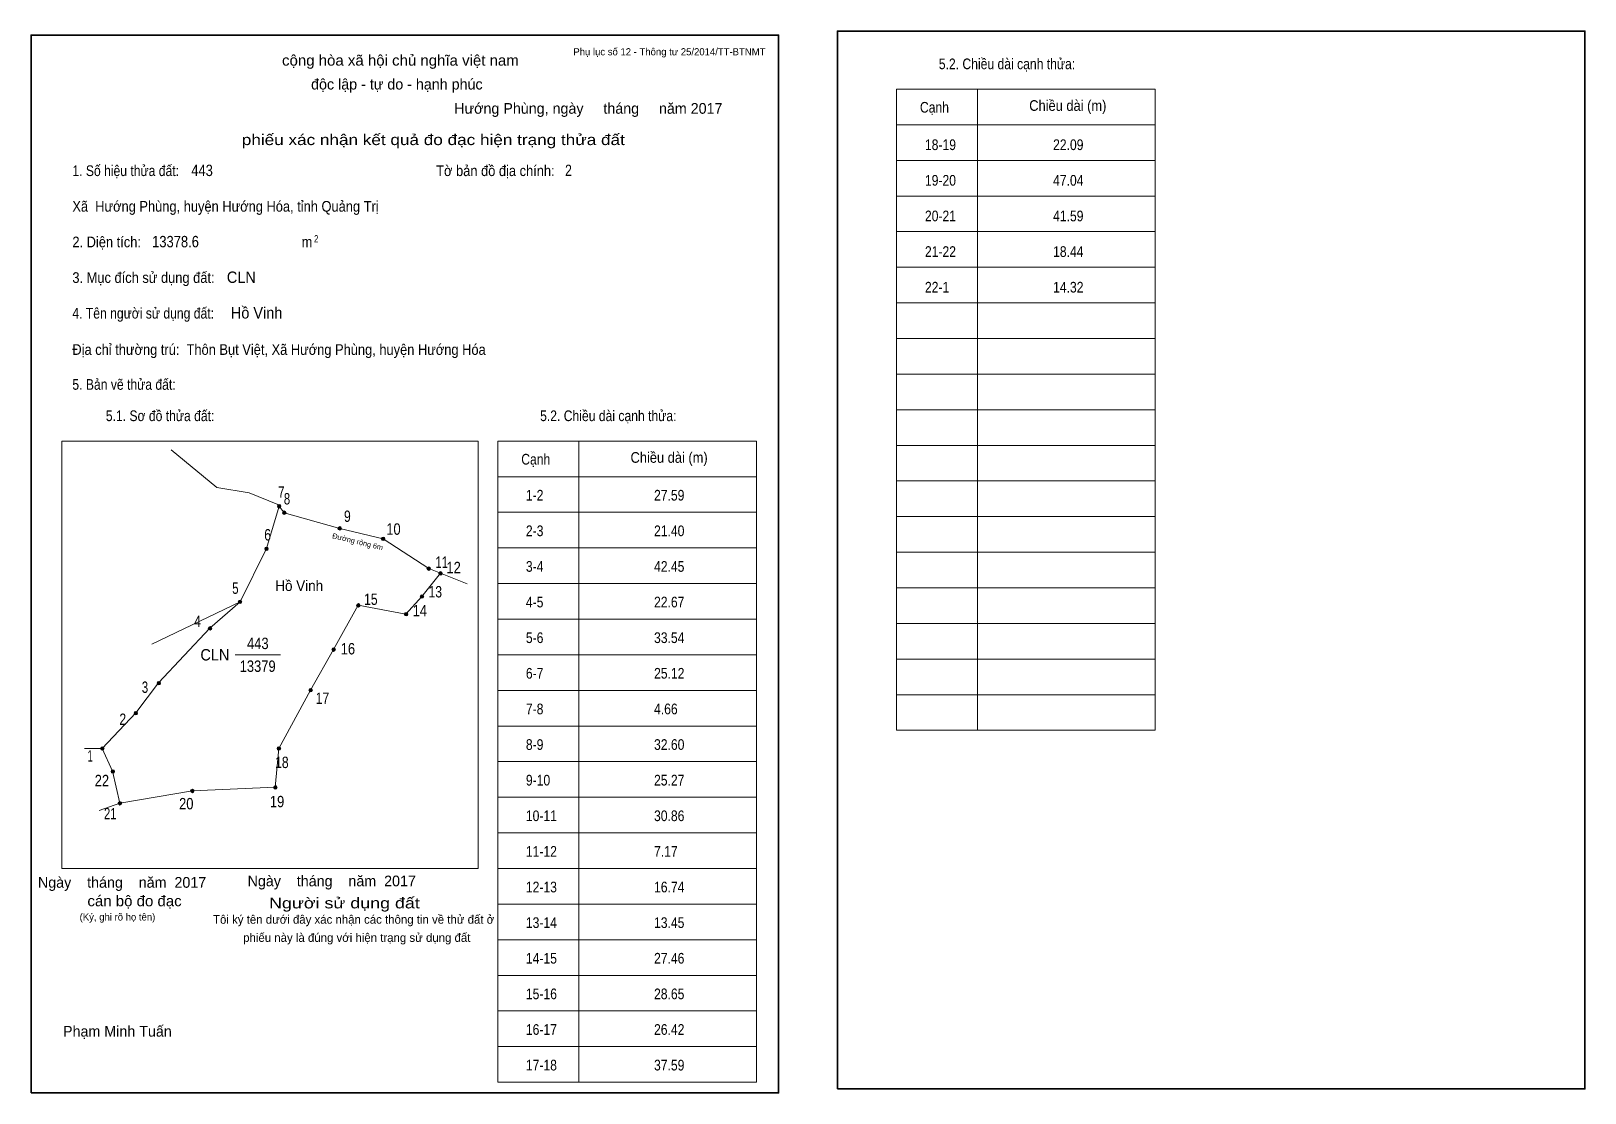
# Model space of a CAD drawing. Header units: centimetres. Extents: x 0 to 43.6, y 0 to 29.8.
import ezdxf
from ezdxf.enums import TextEntityAlignment as Align

# ---------------------------------------------------------------- set-up
doc = ezdxf.new("R2010")
doc.units = ezdxf.units.CM
doc.header["$LTSCALE"] = 0.12
for name, color, linetype in [('30', 7, 'Continuous'), ('34', 7, 'Continuous'), ('62', 7, 'Continuous')]:
    doc.layers.add(name, color=color, linetype=linetype)
for name, color, linetype, lineweight in [('32', 7, 'Continuous', 13), ('33', 7, 'Continuous', 13), ('61', 7, 'Continuous', 13), ('63', 7, 'Continuous', 13)]:
    doc.layers.add(name, color=color, linetype=linetype, lineweight=lineweight)

msp = doc.modelspace()

# ---------------------------------------------------------------- hatches: boundary and pattern name
at = {"layer": '32'}
for points in [[(7.0188, 16.47, 1), (6.9188, 16.47, 1)], [(7.1632, 16.2893, 1), (7.0632, 16.2893, 1)], [(8.7197, 15.8492, 1), (8.6197, 15.8492, 1)], [(6.6645, 15.2751, 1), (6.5645, 15.2751, 1)], [(9.9389, 15.5565, 1), (9.8389, 15.5565, 1)], [(11.2205, 14.7184, 1), (11.1205, 14.7184, 1)], [(11.55, 14.5839, 1), (11.45, 14.5839, 1)], [(11.031, 13.9354, 1), (10.931, 13.9354, 1)], [(5.9203, 13.7866, 1), (5.8203, 13.7866, 1)], [(9.2447, 13.6873, 1), (9.1447, 13.6873, 1)], [(10.5844, 13.4392, 1), (10.4844, 13.4392, 1)], [(5.0767, 13.0423, 1), (4.9767, 13.0423, 1)], [(8.5501, 12.4469, 1), (8.4501, 12.4469, 1)], [(3.6378, 11.5041, 1), (3.5378, 11.5041, 1)], [(7.905, 11.3056, 1), (7.805, 11.3056, 1)], [(2.9928, 10.6606, 1), (2.8928, 10.6606, 1)], [(2.05, 9.6682, 1), (1.95, 9.6682, 1)], [(7.0119, 9.6682, 1), (6.9119, 9.6682, 1)], [(2.3477, 9.0232, 1), (2.2477, 9.0232, 1)], [(4.5806, 8.4774, 1), (4.4806, 8.4774, 1)], [(6.9126, 8.5766, 1), (6.8126, 8.5766, 1)], [(2.5462, 8.13, 1), (2.4462, 8.13, 1)]]:
    msp.add_hatch(color=256, dxfattribs=at).paths.add_polyline_path(points)

# ---------------------------------------------------------------- linework, layer by layer
for centre in [(6.9688, 16.47), (7.1132, 16.2893), (8.6697, 15.8492), (6.6145, 15.2751), (9.8889, 15.5565), (11.1705, 14.7184), (11.5, 14.5839), (10.981, 13.9354), (5.8703, 13.7866), (9.1947, 13.6873), (10.5344, 13.4392), (5.0267, 13.0423), (8.5001, 12.4469), (3.5878, 11.5041), (7.855, 11.3056), (2.9428, 10.6606), (2, 9.6682), (6.9619, 9.6682), (2.2977, 9.0232), (4.5306, 8.4774), (6.8626, 8.5766), (2.4962, 8.13)]:
    msp.add_circle(centre, 0.05, dxfattribs=at)
at = {"layer": '33'}
msp.add_line((5.73, 12.3), (7.01, 12.3), dxfattribs=at)
at = {"layer": '61'}
for p, q in [((11.5, 14.59), (12.25, 14.29)), ((3.39, 12.6), (5.87, 13.79)), ((2, 9.67), (1.5, 9.67)), ((2.49, 8.13), (1.91, 7.93))]:
    msp.add_line(p, q, dxfattribs=at)
for points in [[(3.94, 18.05), (5.22, 17), (6.13, 16.85), (6.93, 16.52), (6.97, 16.47)], [(6.97, 16.47), (6.61, 15.28), (5.87, 13.79)], [(6.97, 16.47), (7.11, 16.29), (8.67, 15.85), (9.89, 15.56), (11.17, 14.72), (11.5, 14.59)], [(10.53, 13.44), (10.98, 13.94), (11.5, 14.59)], [(5.87, 13.79), (5.02, 13.05), (3.58, 11.51), (2.94, 10.67), (2, 9.67)], [(2.49, 8.13), (4.53, 8.48), (6.86, 8.58), (6.96, 9.67), (7.85, 11.31), (8.5, 12.45), (9.19, 13.69), (10.53, 13.44)], [(2, 9.67), (2.29, 9.03), (2.49, 8.13)]]:
    msp.add_lwpolyline(points, dxfattribs=at)
at = {"layer": '63'}
for p, q in [((24.31, 28.18), (31.58, 28.18)), ((24.31, 10.18), (24.31, 28.18)), ((26.59, 10.18), (26.59, 28.18)), ((31.58, 10.18), (31.58, 28.18)), ((24.31, 27.18), (31.58, 27.18)), ((24.31, 26.18), (31.58, 26.18)), ((24.31, 25.18), (31.58, 25.18)), ((24.31, 24.18), (31.58, 24.18)), ((24.31, 23.18), (31.58, 23.18)), ((24.31, 22.18), (31.58, 22.18)), ((24.31, 21.18), (31.58, 21.18)), ((24.31, 20.18), (31.58, 20.18)), ((24.31, 19.18), (31.58, 19.18)), ((0.86, 18.3), (12.56, 18.3)), ((0.86, 6.3), (0.86, 18.3)), ((12.56, 6.3), (12.56, 18.3)), ((13.11, 18.3), (20.38, 18.3)), ((13.11, 0.3), (13.11, 18.3)), ((15.39, 0.3), (15.39, 18.3)), ((20.38, 0.3), (20.38, 18.3)), ((24.31, 18.18), (31.58, 18.18)), ((13.11, 17.3), (20.38, 17.3)), ((24.31, 17.18), (31.58, 17.18)), ((13.11, 16.3), (20.38, 16.3)), ((24.31, 16.18), (31.58, 16.18)), ((13.11, 15.3), (20.38, 15.3)), ((24.31, 15.18), (31.58, 15.18)), ((13.11, 14.3), (20.38, 14.3)), ((24.31, 14.18), (31.58, 14.18)), ((13.11, 13.3), (20.38, 13.3)), ((24.31, 13.18), (31.58, 13.18)), ((13.11, 12.3), (20.38, 12.3)), ((24.31, 12.18), (31.58, 12.18)), ((24.31, 12.18), (31.58, 12.18)), ((13.11, 11.3), (20.38, 11.3)), ((24.31, 11.18), (31.58, 11.18)), ((13.11, 10.3), (20.38, 10.3)), ((24.31, 10.18), (31.58, 10.18)), ((13.11, 9.3), (20.38, 9.3)), ((13.11, 8.3), (20.38, 8.3)), ((13.11, 7.3), (20.38, 7.3)), ((0.86, 6.3), (12.56, 6.3)), ((13.11, 6.3), (20.38, 6.3)), ((13.11, 5.3), (20.38, 5.3)), ((13.11, 4.3), (20.38, 4.3)), ((13.11, 3.3), (20.38, 3.3)), ((13.11, 2.3), (20.38, 2.3)), ((13.11, 2.3), (20.38, 2.3)), ((13.11, 1.3), (20.38, 1.3)), ((13.11, 0.3), (20.38, 0.3))]:
    msp.add_line(p, q, dxfattribs=at)
at = {"layer": '63', "lineweight": 35}
for points in [[(0, 0), (0, 29.7), (21, 29.7), (21, 0)], [(22.65, 0.11), (22.65, 29.81), (43.65, 29.81), (43.65, 0.11)]]:
    msp.add_lwpolyline(points, close=True, dxfattribs=at)

# ---------------------------------------------------------------- texts
at = {"layer": '30', "width": 0.85}
for s, p in [('18-19', (25.11, 26.47)), ('22.09', (28.71, 26.47)), ('19-20', (25.11, 25.47)), ('47.04', (28.71, 25.47)), ('20-21', (25.11, 24.47)), ('41.59', (28.71, 24.47)), ('21-22', (25.11, 23.47)), ('18.44', (28.71, 23.47)), ('22-1', (25.11, 22.47)), ('14.32', (28.71, 22.47)), ('1-2', (13.9, 16.63)), ('27.59', (17.5, 16.63)), ('2-3', (13.9, 15.63)), ('21.40', (17.5, 15.63)), ('3-4', (13.9, 14.63)), ('42.45', (17.5, 14.63)), ('4-5', (13.9, 13.63)), ('22.67', (17.5, 13.63)), ('5-6', (13.9, 12.63)), ('33.54', (17.5, 12.63)), ('6-7', (13.9, 11.63)), ('25.12', (17.5, 11.63)), ('7-8', (13.9, 10.63)), ('4.66', (17.5, 10.63)), ('8-9', (13.9, 9.63)), ('32.60', (17.5, 9.63)), ('9-10', (13.9, 8.63)), ('25.27', (17.5, 8.63)), ('10-11', (13.9, 7.63)), ('30.86', (17.5, 7.63)), ('11-12', (13.9, 6.63)), ('7.17', (17.5, 6.63)), ('12-13', (13.9, 5.63)), ('16.74', (17.5, 5.63)), ('13-14', (13.9, 4.63)), ('13.45', (17.5, 4.63)), ('14-15', (13.9, 3.63)), ('27.46', (17.5, 3.63)), ('15-16', (13.9, 2.63)), ('28.65', (17.5, 2.63)), ('16-17', (13.9, 1.63)), ('26.42', (17.5, 1.63)), ('17-18', (13.9, 0.63)), ('37.59', (17.5, 0.63))]:
    msp.add_text(s, height=0.3, dxfattribs=at).set_placement(p)
at = {"layer": '32'}
for s, width, p in [('7', 0.75, (7.03, 16.71)), ('8', 0.75, (7.19, 16.52)), ('9', 0.8, (8.885, 16.03)), ('6', 0.8, (6.645, 15.51)), ('10', 0.85, (10.18, 15.67)), ('11', 0.75, (11.535, 14.74)), ('12', 0.85, (11.87, 14.59)), ('5', 0.75, (5.74, 14.01)), ('15', 0.8, (9.545, 13.7)), ('13', 0.8, (11.355, 13.91)), ('14', 0.85, (10.92, 13.38)), ('4', 0.8, (4.675, 13.08)), ('16', 0.85, (8.9, 12.31)), ('3', 0.75, (3.2, 11.23)), ('17', 0.8, (8.185, 10.92)), ('2', 0.8, (2.575, 10.33)), ('1', 0.65, (1.66, 9.3)), ('18', 0.8, (7.045, 9.12)), ('22', 0.85, (1.99, 8.61)), ('19', 0.85, (6.91, 8.02)), ('21', 0.75, (2.225, 7.68)), ('20', 0.85, (4.36, 7.96))]:
    msp.add_text(s, height=0.32, dxfattribs=dict(at, width=width)).set_placement(p, align=Align.CENTER)
at = {"layer": '33', "width": 0.85}
for s, p in [('443', (6.37, 12.46)), ('13379', (6.365, 11.82))]:
    msp.add_text(s, height=0.32, dxfattribs=at).set_placement(p, align=Align.CENTER)
at = {"layer": '33', "width": 0.95}
msp.add_text('CLN', height=0.32, dxfattribs=at).set_placement((5.57, 12.14), align=Align.RIGHT)
at = {"layer": '34'}
for s, width, p in [('443', 0.85, (4.5, 25.74)), ('2', 0.8, (15, 25.74)), ('13378.6', 0.85, (3.4, 23.74)), ('CLN', 0.95, (5.5, 22.74)), (' Hồ Vinh', 0.95, (5.5, 21.74))]:
    msp.add_text(s, height=0.32, dxfattribs=dict(at, width=width)).set_placement(p)
at = {"layer": '62', "width": 0.95}
msp.add_text('Đường rộng 6m', height=0.1487, rotation=346.504, dxfattribs=at).set_placement((9.1576, 15.4042), align=Align.CENTER)
msp.add_text(' Hồ Vinh', height=0.2976, dxfattribs=at).set_placement((7.48, 14.09), align=Align.CENTER)
at = {"layer": '63'}
for s, height, p in [('Phụ lục số 12 - Thông tư 25/2014/TT-BTNMT', 0.2, (20.63, 29.13)), ('Ngày    tháng    năm  2017', 0.3, (10.81, 5.8)), ('Ngày    tháng    năm  2017', 0.3, (4.92, 5.76)), ('(Ký, ghi rõ họ tên)', 0.2, (3.49, 4.84))]:
    msp.add_text(s, height=height, dxfattribs=at).set_placement(p, align=Align.RIGHT)
at = {"layer": '63', "width": 1.05}
msp.add_text('cộng hòa xã hội chủ nghĩa việt nam', height=0.3, dxfattribs=at).set_placement((10.375, 28.84), align=Align.CENTER)
at = {"layer": '63'}
for s, height, width, p in [('5.2. Chiều dài cạnh thửa:', 0.3, 0.85, (25.5, 28.74)), ('Cạnh', 0.3, 0.85, (24.97, 27.52)), ('Chiều dài (m)', 0.3, 0.9, (28.04, 27.57)), ('1. Số hiệu thửa đất:', 0.3, 0.85, (1.16, 25.74)), ('Tờ bản đồ địa chính:', 0.3, 0.9, (11.38, 25.74)), ('Xã  Hướng Phùng, huyện Hướng Hóa, tỉnh Quảng Trị', 0.3, 0.9, (1.16, 24.74)), ('2. Diện tích:', 0.3, 0.9, (1.16, 23.74)), ('2', 0.2, 0.8, (7.95, 23.88)), ('m', 0.3, 0.9, (7.6, 23.74)), ('3. Mục đích sử dụng đất:', 0.3, 0.9, (1.16, 22.74)), ('4. Tên người sử dụng đất:', 0.3, 0.85, (1.16, 21.74)), ('Địa chỉ thường trú:  Thôn Bụt Việt, Xã Hướng Phùng, huyện Hướng Hóa', 0.3, 0.9, (1.16, 20.72)), ('5. Bản vẽ thửa đất:', 0.3, 0.85, (1.16, 19.74)), ('5.1. Sơ đồ thửa đất:', 0.3, 0.85, (2.1, 18.86)), ('5.2. Chiều dài cạnh thửa:', 0.3, 0.85, (14.3, 18.86)), ('Cạnh', 0.3, 0.85, (13.77, 17.64)), ('Chiều dài (m)', 0.3, 0.9, (16.84, 17.69))]:
    msp.add_text(s, height=height, dxfattribs=dict(at, width=width)).set_placement(p)
for s, height, p in [('độc lập - tự do - hạnh phúc', 0.3, (10.275, 28.17)), ('Hướng Phùng, ngày     tháng     năm 2017', 0.3, (15.655, 27.49)), ('Tôi ký tên dưới đây xác nhận các thông tin về thử đất ở ', 0.24, (9.105, 4.75)), ('phiếu này là đúng với hiện trạng sử dụng đất', 0.24, (9.15, 4.24)), ('Phạm Minh Tuấn', 0.3, (2.425, 1.58))]:
    msp.add_text(s, height=height, dxfattribs=at).set_placement(p, align=Align.CENTER)
for s, width, p in [('phiếu xác nhận kết quả đo đạc hiện trạng thửa đất', 1.2, (16.68, 26.61)), ('cán bộ đo đạc', 1.05, (4.23, 5.24)), ('Người sử dụng đất', 1.25, (10.92, 5.18))]:
    msp.add_text(s, height=0.3, dxfattribs=dict(at, width=width)).set_placement(p, align=Align.RIGHT)

doc.saveas('drawing.dxf')
